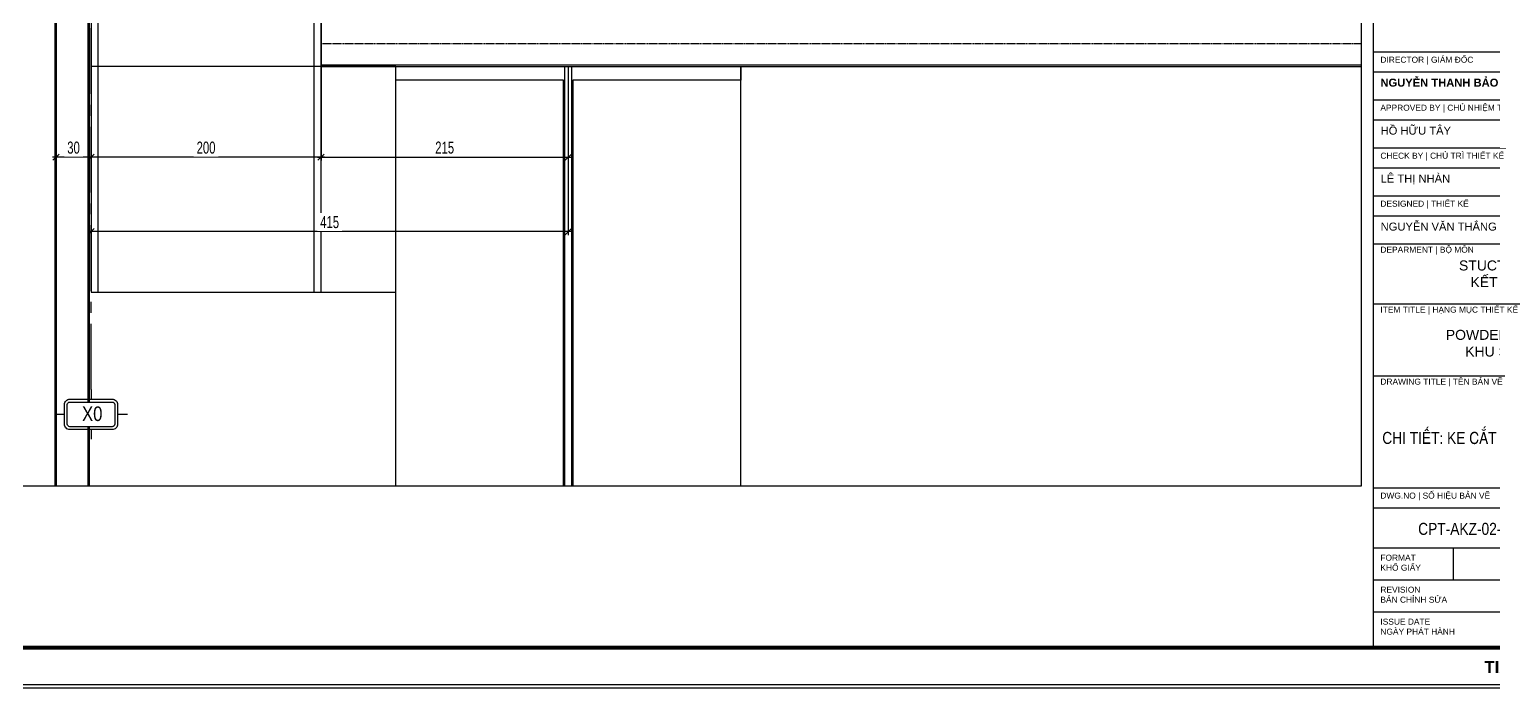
# Model space of a CAD drawing. Header units: inches. Extents: x 340055 to 349452, y -34649 to -30845.
# Drawn here: x 345068 to 345492.5, y -32778.8 to -32587.8 of the extents above; entities that cross this region are included whole.
import ezdxf
from ezdxf.enums import TextEntityAlignment as Align

# ---------------------------------------------------------------- set-up
doc = ezdxf.new("R2010")
doc.units = ezdxf.units.IN
doc.header["$MEASUREMENT"] = 0
doc.linetypes.add('CENTER2', pattern=[28.575, 19.05, -3.175, 3.175, -3.175])
doc.linetypes.add('HIDDEN', pattern=[0.375, 0.25, -0.125])
for name, color, linetype in [('0 @ 1', 7, 'Continuous'), ('2', 2, 'Continuous'), ('3', 3, 'Continuous'), ('7', 7, 'Continuous'), ('8', 8, 'Continuous'), ('NET IN', 3, 'Continuous')]:
    doc.layers.add(name, color=color, linetype=linetype)
doc.layers.add('Cover text', color=7, linetype='Continuous', true_color=0x52370f)
for name, color, linetype, lineweight in [('TEXT @ 1', 7, 'Continuous', 20), ('TL-TIILE BLOCK A2$0$TL-TITLE BLOCK - TEXT @ 1', 7, 'Continuous', 25), ('TL-TIILE BLOCK A2$0$TL-TITLE BLOCK 1', 7, 'Continuous', 50), ('TL-TIILE BLOCK A2$0$TL-TITLE BLOCK 2', 7, 'Continuous', 25)]:
    doc.layers.add(name, color=color, linetype=linetype, lineweight=lineweight)
doc.styles.add('hx2', font='')
doc.styles.add('ST1H', font='vnshxh.shx', dxfattribs={"width": 0.7})
doc.styles.add('TIEU DE', font='', dxfattribs={"width": 0.8})
doc.styles.add('TL-TIILE BLOCK A2$0$MEP-TEXT T.BLOCK 1', font='arial.ttf', dxfattribs={"height": 1.5})
doc.styles.add('TL-TIILE BLOCK A2$0$MEP-TEXT T.BLOCK 2', font='arial.ttf')
doc.styles.add('TL-TIILE BLOCK A2$0$MEP-TEXT T.BLOCK 3', font='arial.ttf', dxfattribs={"height": 3})
doc.styles.get('hx2').set_extended_font_data('.VnArial NarrowH')
doc.styles.get('TIEU DE').set_extended_font_data('.VnArial NarrowH')
doc.dimstyles.new('3', dxfattribs={"dimtxt": 3.5, "dimasz": 1.8, "dimexe": 1, "dimexo": 0, "dimgap": 1, "dimtad": 1, "dimdec": 0, "dimlfac": 3, "dimzin": 0, "dimdsep": 46, "dimtxsty": 'ST1H', "dimblk": 'OBLIQUE', "dimcen": 1, "dimdle": 1, "dimclrd": 8, "dimclre": 8, "dimclrt": 3, "dimadec": 0, "dimazin": 0, "dimtfac": 1, "dimtdec": 0, "dimtix": 1, "dimtofl": 0, "dimtmove": 1, "dimatfit": 3, "dimfxl": 0, "dimtolj": 1, "dimtzin": 0, "dimlwd": -1, "dimlwe": -1, "dimarcsym": 0})

# ---------------------------------------------------------------- blocks, each defined once
blk = doc.blocks.new('_Oblique')
at = {"color": 0, "linetype": 'ByBlock', "lineweight": -2}
blk.add_line((-0.5, -0.5), (0.5, 0.5), dxfattribs=at)
blk = doc.blocks.new('*D557')
at = {"color": 8, "linetype": 'Continuous', "transparency": 16777216}
for p, q in [((345152.55, -32598.62), (345152.55, -32625.93)), ((345224.21, -32598.62), (345224.21, -32625.93)), ((345151.55, -32624.93), (345225.21, -32624.93))]:
    blk.add_line(p, q, dxfattribs=at)
at = {"layer": 'Defpoints', "color": 0, "transparency": 16777216}
for p in [(345152.55, -32598.62), (345224.21, -32598.62), (345224.21, -32624.93)]:
    blk.add_point(p, dxfattribs=at)
at = {"color": 8, "transparency": 16777216, "xscale": 1.8, "yscale": 1.8, "zscale": 1.8, "rotation": 180}
blk.add_blockref('_Oblique', (345152.55, -32624.93), dxfattribs=at)
at = {"color": 8, "transparency": 16777216, "xscale": 1.8, "yscale": 1.8, "zscale": 1.8}
blk.add_blockref('_Oblique', (345224.21, -32624.93), dxfattribs=at)
at = {"color": 3, "transparency": 16777216, "insert": (345188.38, -32622.18), "char_height": 3.5, "attachment_point": 5, "style": 'ST1H', "bg_fill": 3, "box_fill_scale": 1.25, "bg_fill_color": 256, "bg_fill_true_color": 13158600, "bg_fill_transparency": 0}
blk.add_mtext('\\A1;215', dxfattribs=at)
blk = doc.blocks.new('*D558')
at = {"color": 8, "linetype": 'Continuous', "transparency": 16777216}
for p, q in [((345152.55, -32598.62), (345152.55, -32625.93)), ((345085.88, -32610.07), (345085.88, -32625.93)), ((345153.55, -32624.93), (345084.88, -32624.93))]:
    blk.add_line(p, q, dxfattribs=at)
at = {"layer": 'Defpoints', "color": 0, "transparency": 16777216}
for p in [(345152.55, -32598.62), (345085.88, -32610.07), (345085.88, -32624.93)]:
    blk.add_point(p, dxfattribs=at)
at = {"color": 8, "transparency": 16777216, "xscale": 1.8, "yscale": 1.8, "zscale": 1.8, "rotation": 180}
blk.add_blockref('_Oblique', (345085.88, -32624.93), dxfattribs=at)
at = {"color": 8, "transparency": 16777216, "xscale": 1.8, "yscale": 1.8, "zscale": 1.8}
blk.add_blockref('_Oblique', (345152.55, -32624.93), dxfattribs=at)
at = {"color": 3, "transparency": 16777216, "insert": (345119.21, -32622.18), "char_height": 3.5, "attachment_point": 5, "style": 'ST1H', "bg_fill": 3, "box_fill_scale": 1.25, "bg_fill_color": 256, "bg_fill_true_color": 13158600, "bg_fill_transparency": 0}
blk.add_mtext('\\A1;200', dxfattribs=at)
blk = doc.blocks.new('*D559')
at = {"color": 8, "linetype": 'Continuous', "transparency": 16777216}
for p, q in [((345085.88, -32610.07), (345085.88, -32625.93)), ((345075.72, -32611.06), (345075.72, -32625.93)), ((345086.88, -32624.93), (345074.72, -32624.93))]:
    blk.add_line(p, q, dxfattribs=at)
at = {"layer": 'Defpoints', "color": 0, "transparency": 16777216}
for p in [(345085.88, -32610.07), (345075.72, -32611.06), (345075.72, -32624.93)]:
    blk.add_point(p, dxfattribs=at)
at = {"color": 8, "transparency": 16777216, "xscale": 1.8, "yscale": 1.8, "zscale": 1.8, "rotation": 180}
blk.add_blockref('_Oblique', (345075.72, -32624.93), dxfattribs=at)
at = {"color": 8, "transparency": 16777216, "xscale": 1.8, "yscale": 1.8, "zscale": 1.8}
blk.add_blockref('_Oblique', (345085.88, -32624.93), dxfattribs=at)
at = {"color": 3, "transparency": 16777216, "insert": (345080.8, -32622.18), "char_height": 3.5, "attachment_point": 5, "style": 'ST1H', "bg_fill": 3, "box_fill_scale": 1.25, "bg_fill_color": 256, "bg_fill_true_color": 13158600, "bg_fill_transparency": 0}
blk.add_mtext('\\A1;30', dxfattribs=at)
blk = doc.blocks.new('*D538')
at = {"color": 8, "linetype": 'Continuous', "transparency": 16777216}
for p, q in [((345224.21, -32598.62), (345224.21, -32647.52)), ((345085.88, -32610.07), (345085.88, -32647.52)), ((345225.21, -32646.52), (345084.88, -32646.52))]:
    blk.add_line(p, q, dxfattribs=at)
at = {"layer": 'Defpoints', "color": 0, "transparency": 16777216}
for p in [(345224.21, -32598.62), (345085.88, -32610.07), (345085.88, -32646.52)]:
    blk.add_point(p, dxfattribs=at)
at = {"color": 8, "transparency": 16777216, "xscale": 1.8, "yscale": 1.8, "zscale": 1.8, "rotation": 180}
blk.add_blockref('_Oblique', (345085.88, -32646.52), dxfattribs=at)
at = {"color": 8, "transparency": 16777216, "xscale": 1.8, "yscale": 1.8, "zscale": 1.8}
blk.add_blockref('_Oblique', (345224.21, -32646.52), dxfattribs=at)
at = {"color": 3, "transparency": 16777216, "insert": (345155.04, -32643.77), "char_height": 3.5, "attachment_point": 5, "style": 'ST1H', "bg_fill": 3, "box_fill_scale": 1.25, "bg_fill_color": 256, "bg_fill_true_color": 13158600, "bg_fill_transparency": 0}
blk.add_mtext('\\A1;415', dxfattribs=at)
blk = doc.blocks.new('TENTRUC')
at = {"layer": '7'}
for p, q in [((0, 8.27), (0, 10.26)), ((-7.48, 5.13), (-5.48, 5.13)), ((5.48, 5.13), (7.48, 5.13)), ((0, 0), (0, 2))]:
    blk.add_line(p, q, dxfattribs=at)
blk.add_lwpolyline([(-4.36, 8.27), (4.36, 8.27, -0.414214), (5.48, 7.14), (5.48, 3.12, -0.414214), (4.36, 2), (-4.36, 2, -0.414214), (-5.48, 3.12), (-5.48, 7.14, -0.414214)], format="xyb", close=True, dxfattribs=at)
at = {"layer": '8', "ltscale": 15}
blk.add_lwpolyline([(-4.36, 7.68), (4.36, 7.68, -0.414214), (4.9, 7.14), (4.9, 3.12, -0.414214), (4.36, 2.58), (-4.36, 2.58, -0.414214), (-4.9, 3.12), (-4.9, 7.14, -0.414214)], format="xyb", close=True, dxfattribs=at)
at = {"layer": '3', "style": 'hx2'}
blk.add_attdef('TR', text='', height=2.9, dxfattribs=at).set_placement((-0.16, 3.83), align=Align.CENTER)
blk = doc.blocks.new('kt kien truc 1')
at = {"layer": 'Defpoints', "color": 8}
blk.add_lwpolyline([(0, 0), (594, 0), (594, 420), (0, 420)], close=True, dxfattribs=at)
at = {"layer": 'TL-TIILE BLOCK A2$0$TL-TITLE BLOCK 1', "const_width": 1}
blk.add_lwpolyline([(20, 10), (579, 10), (584, 15), (584, 405), (579, 410), (20, 410), (15, 405), (15, 15)], close=True, dxfattribs=at)
at = {"layer": 'TL-TIILE BLOCK A2$0$TL-TITLE BLOCK 2'}
for p, q in [((509, 410), (509, 10)), ((509, 159), (584, 159)), ((509, 154), (559, 154)), ((509, 147), (584, 147)), ((509, 142), (559, 142)), ((509, 135), (584, 135)), ((509, 130), (559, 130)), ((509, 123), (584, 123)), ((509, 118), (559, 118)), ((509, 111), (584, 111)), ((509, 96), (584, 96)), ((509, 78), (584, 78)), ((509, 50), (584, 50)), ((509, 45), (584, 45)), ((509, 35), (584, 35)), ((529, 35), (529, 27)), ((509, 27), (584, 27)), ((509, 19), (584, 19))]:
    blk.add_line(p, q, dxfattribs=at)
at = {"layer": '0 @ 1', "attachment_point": 1}
for s, width, insert, char_height, style in [('\\pt10;{\\fArial|b1|i0|c0|p34;NGUYỄN THANH BẢO}', 32.1571, (510.79, 152.31), 2, 'TL-TIILE BLOCK A2$0$MEP-TEXT T.BLOCK 2'), ('\\pt15;{\\fArial|b1|i0|c0|p34;TIALOC CONFIDENTIAL}', 49.3859, (536.78, 6.67), 3, 'TL-TIILE BLOCK A2$0$MEP-TEXT T.BLOCK 3')]:
    blk.add_mtext_dynamic_manual_height_columns(s, width=width, gutter_width=12.5, heights=[0], dxfattribs=dict(at, insert=insert, char_height=char_height, style=style))
at = {"layer": 'TEXT @ 1', "attachment_point": 1, "style": 'TL-TIILE BLOCK A2$0$MEP-TEXT T.BLOCK 1'}
for s, width, insert, char_height in [('{\\C1;HỒ HỮU TÂY}', 50.8254, (510.84, 140.31), 2), ('{\\C1;LÊ THỊ NHÀN}', 50.8254, (510.84, 128.31), 2), ('{\\C1;NGUYỄN VĂN THẮNG}', 50.8254, (510.84, 116.31), 2), ('\\pi10.02899;{\\C1;STUCTURE STEEL \\P\\pi12.90587;KẾT CẤU THÉP}', 50.8254, (520.39, 106.84), 2.5), ('\\pi10.78205;{\\C1;POWDER WAREHOUSE\\P     KHU SƠN BỘT}', 64.0147, (516.35, 89.49), 2.5)]:
    blk.add_mtext_dynamic_manual_height_columns(s, width=width, gutter_width=15, heights=[0], dxfattribs=dict(at, insert=insert, char_height=char_height))
at = {"layer": 'TL-TIILE BLOCK A2$0$TL-TITLE BLOCK - TEXT @ 1', "char_height": 1.5, "attachment_point": 1, "style": 'TL-TIILE BLOCK A2$0$MEP-TEXT T.BLOCK 1'}
for s, width, insert in [('DIRECTOR | GIÁM ĐỐC', 57.2397, (510.78, 157.79)), ('APPROVED BY | CHỦ NHIỆM THIẾT KẾ', 57.2397, (510.78, 145.79)), ('CHECK BY | CHỦ TRÌ THIẾT KẾ', 50.8254, (510.78, 133.79)), ('DESIGNED | THIẾT KẾ', 44.9979, (510.78, 121.79)), ('DEPARMENT | BỘ MÔN', 63.0963, (510.78, 110.29)), ('ITEM TITLE | HẠNG MỤC THIẾT KẾ', 63.0963, (510.78, 95.29)), ('DRAWING TITLE | TÊN BẢN VẼ', 63.0963, (510.78, 77.29)), ('DWG.NO | SỐ HIỆU BẢN VẼ', 37.618, (510.78, 48.79)), ('FORMAT', 21.1246, (510.78, 33.27)), ('KHỔ GIẤY', 31.0296, (510.78, 30.77)), ('REVISION', 21.1246, (510.78, 25.27)), ('BẢN CHỈNH SỬA', 31.0296, (510.78, 22.77)), ('NGÀY PHÁT HÀNH', 31.0296, (510.78, 14.77)), ('ISSUE DATE', 21.1246, (510.78, 17.27))]:
    blk.add_mtext_dynamic_manual_height_columns(s, width=width, gutter_width=15, heights=[0], dxfattribs=dict(at, insert=insert))

msp = doc.modelspace()

# ---------------------------------------------------------------- linework, layer by layer
at = {"color": 8}
msp.add_lwpolyline([(344884.7438, -32368.7455), (345454.0817, -32368.7455), (345454.0817, -32720.3253), (344884.7438, -32720.3253)], close=True, dxfattribs=at)
at = {"color": 94}
for points in [[(345454.0817, -32538.6208), (345152.5476, -32538.6208), (345152.5476, -32598.6208), (345454.0817, -32598.6208)], [(345152.5476, -32598.1208), (345454.0817, -32598.1208)]]:
    msp.add_lwpolyline(points, dxfattribs=at)
at = {"color": 94, "linetype": 'HIDDEN'}
msp.add_lwpolyline([(345152.5476, -32591.9542), (345454.0817, -32591.9542)], dxfattribs=at)
at = {"layer": '2'}
msp.add_lwpolyline([(345222.8744, -32720.3253), (345222.8744, -32602.6208), (345174.2077, -32602.6208), (345174.2077, -32598.6208), (345274.2077, -32598.6208), (345274.2077, -32602.6208), (345225.541, -32602.6208), (345225.541, -32720.3253)], dxfattribs=at)
at = {"layer": '3'}
for points in [[(345075.3867, -32368.7455), (345075.3867, -32720.3253)], [(345075.72, -32368.7455), (345075.72, -32720.3253)], [(345085.0474, -32695.9216), (345085.0474, -32368.7455)], [(345085.3807, -32695.9216), (345085.3807, -32368.7455)], [(345085.0474, -32720.3253), (345085.0474, -32703.0984)], [(345085.3807, -32720.3253), (345085.3807, -32703.0984)]]:
    msp.add_lwpolyline(points, dxfattribs=at)
at = {"layer": '8', "color": 2}
for p, q in [((345085.8807, -32368.7455), (345085.8807, -32664.1011)), ((345087.8807, -32368.7455), (345087.8807, -32664.1011)), ((345150.5474, -32664.1011), (345150.5474, -32368.7455)), ((345152.5474, -32664.1011), (345152.5474, -32368.7455)), ((345085.8807, -32598.6208), (345085.8807, -32664.1011)), ((345174.2075, -32598.6208), (345085.8807, -32598.6208)), ((345174.2075, -32664.1011), (345174.2075, -32598.6208)), ((345085.8807, -32664.1011), (345174.2075, -32664.1011))]:
    msp.add_line(p, q, dxfattribs=at)
at = {"layer": '8'}
for p, q in [((345174.2077, -32720.3253), (345174.2077, -32598.6208)), ((345174.2077, -32598.6208), (345274.2077, -32598.6208)), ((345223.2077, -32720.3253), (345223.2077, -32598.6208)), ((345225.2077, -32720.3253), (345225.2077, -32598.6208)), ((345274.2077, -32720.3253), (345274.2077, -32598.6208))]:
    msp.add_line(p, q, dxfattribs=at)

# ---------------------------------------------------------------- block references
at = {"layer": '3'}
ref = msp.add_blockref('TENTRUC', (345085.8807, -32692.2925), dxfattribs=dict(at, xscale=1.40625, yscale=1.40625, zscale=1.40625, rotation=180))
ref.add_attrib('TR', 'x0', dxfattribs={"layer": '0', "height": 4.21875, "style": 'hx2'}).set_placement((345086.2166, -32701.4361), align=Align.CENTER)

# ---------------------------------------------------------------- next in the draw order: dimensions: what is measured, and where the dimension line sits
at = {"color": 8}
dim = msp.add_linear_dim(base=(345224.2077, -32624.9253), p1=(345152.5476, -32598.6208), p2=(345224.2077, -32598.6208), dimstyle='3', dxfattribs=at)
dim.commit()
dim.dimension.update_dxf_attribs({"geometry": '*D557', "text_midpoint": (345188.3776, -32622.1753)})

# ---------------------------------------------------------------- next in the draw order: dimensions: what is measured, and where the dimension line sits
dim = msp.add_linear_dim(base=(345085.8807, -32624.9253), p1=(345152.5476, -32598.6208), p2=(345085.8807, -32610.0667), dimstyle='3', dxfattribs=at)
dim.commit()
dim.dimension.update_dxf_attribs({"geometry": '*D558', "text_midpoint": (345119.2142, -32622.1753)})

# ---------------------------------------------------------------- next in the draw order: dimensions: what is measured, and where the dimension line sits
dim = msp.add_linear_dim(base=(345075.72, -32624.9253), p1=(345085.8807, -32610.0667), p2=(345075.72, -32611.0578), dimstyle='3', dxfattribs=at)
dim.commit()
dim.dimension.update_dxf_attribs({"geometry": '*D559', "text_midpoint": (345080.8004, -32622.1753)})

# ---------------------------------------------------------------- next in the draw order: dimensions: what is measured, and where the dimension line sits
dim = msp.add_linear_dim(base=(345085.8807, -32646.517), p1=(345224.2077, -32598.6208), p2=(345085.8807, -32610.0667), dimstyle='3', dxfattribs=at)
dim.commit()
dim.dimension.update_dxf_attribs({"geometry": '*D538', "text_midpoint": (345155.0442, -32643.767)})

# ---------------------------------------------------------------- next in the draw order: linework, layer by layer
at = {"color": 8, "linetype": 'CENTER2'}
msp.add_line((345085.8807, -32692.2925), (345085.8807, -32372.9918), dxfattribs=at)
at = {"layer": 'NET IN'}
msp.add_lwpolyline([(344867.3504, -32291.3349), (345556.1302, -32291.3349), (345556.1302, -32777.9354), (344867.3504, -32777.9354)], close=True, dxfattribs=at)

# ---------------------------------------------------------------- next in the draw order: block references
at = {"layer": '3'}
ref = msp.add_blockref('kt kien truc 1', (344867.3504, -32778.7665), dxfattribs=dict(at, xscale=1.159562065285868, yscale=1.159562065285868, zscale=1.159562065285868))
ref.add_attrib('TENBANVE', 'CHI TIÕT: KE C¾T N¦íC HåI TRôC X0, JU-01', dxfattribs={"layer": 'Cover text', "ltscale": 0.5, "height": 3.478686, "style": 'TIEU DE'}).set_placement((345502.8559, -32706.3337), align=Align.MIDDLE_CENTER)
ref.add_attrib('STT', 'CPT-AKZ-02-TD-015', dxfattribs={"layer": 'Cover text', "ltscale": 0.5, "height": 3.478686, "style": 'TIEU DE'}).set_placement((345489.2933, -32732.701), align=Align.MIDDLE_CENTER)

doc.saveas('drawing.dxf')
